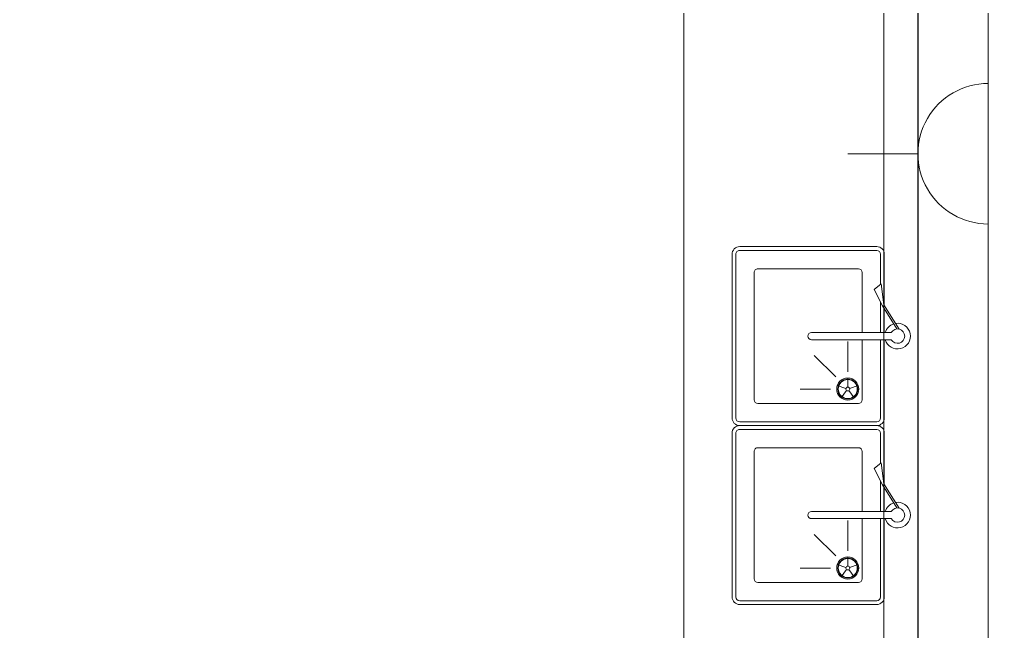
# Model space of a CAD drawing. Header units: metres. Extents: x 75097 to 220762, y -1557923 to -1361206.
# Drawn here: x 197219 to 199813, y -1467982 to -1466376 of the extents above; entities that cross this region are included whole.
import ezdxf

# ---------------------------------------------------------------- set-up
doc = ezdxf.new("R2010")
doc.units = ezdxf.units.M
doc.layers.get('0').update_dxf_attribs({"lineweight": 0})
for name, color, linetype, lineweight in [('A-100 - Copy$0$Medical Equipment and Furniture', 8, 'Continuous', 0), ('A-100 - Copy$0$SANIT', 8, 'Continuous', 0), ('A-100 - Copy$0$Walls', 8, 'Continuous', 0)]:
    doc.layers.add(name, color=color, linetype=linetype, lineweight=lineweight)
doc.layers.add('E-POWR', color=7, linetype='Continuous', lineweight=9, true_color=0x4e7e3e)

# ---------------------------------------------------------------- blocks, each defined once
blk = doc.blocks.new('NORMAL SOCKET')
at = {"layer": 'E-POWR'}
for p, q in [((0, 307.7), (0, 615.4)), ((-307.7, 0), (307.7, 0))]:
    blk.add_line(p, q, dxfattribs=at)
blk.add_ellipse((0, 0), major_axis=(32.8, 305.9), ratio=1, start_param=4.81904, end_param=7.960633, dxfattribs=at)
blk = doc.blocks.new('A-100 - Copy$0$BMED-S-S DROP-IN SINK 45-38')
at = {"layer": 'A-100 - Copy$0$SANIT'}
for p, q in [((-18.3, 4.2), (-81.8, -35.6)), ((-18.7, -1.6), (-79.3, -39.6)), ((-9.4, -16.2), (-9.4, -226.2)), ((9.4, -16.2), (9.4, -226.2)), ((-80.4, -34.7), (-215, -34.7)), ((-135.3, -44.7), (-215, -44.7)), ((-81.8, -35.6), (-136.9, -42.7)), ((-122.2, -61.3), (-136.9, -42.7)), ((-79.3, -39.6), (-122.2, -61.3)), ((215, -34.7), (9.4, -34.7)), ((215, -44.7), (9.4, -44.7)), ((-235, -54.7), (-235, -414.7)), ((-225, -54.7), (-225, -414.7)), ((225, -414.7), (225, -54.7)), ((235, -414.7), (235, -54.7)), ((94, -130.7), (14, -130.7)), ((107.2, -162.5), (50.6, -219.1)), ((139, -175.7), (139, -255.7)), ((-215, -424.7), (215, -424.7)), ((-215, -434.7), (215, -434.7))]:
    blk.add_line(p, q, dxfattribs=at)
at = {"layer": 'A-100 - Copy$0$SANIT', "ltscale": 250}
for p, q in [((-177, -102.7), (-177, -366.7)), ((-9.4, -92.7), (-167, -92.7)), ((167, -92.7), (9.4, -92.7)), ((177, -366.7), (177, -102.7)), ((-167, -376.7), (167, -376.7))]:
    blk.add_line(p, q, dxfattribs=at)
at = {"layer": 'A-100 - Copy$0$SANIT'}
for points in [[(-9.4, -44.7), (-89.5, -44.7)], [(-9.4, -34.7), (-71.6, -34.7)], [(137.5, -126), (130, -103.1)], [(143, -127.8), (162.5, -113.7)], [(134, -130.7), (110, -130.7)], [(137.5, -135.5), (130, -158.3)], [(143, -133.7), (162.5, -147.8)]]:
    blk.add_lwpolyline(points, dxfattribs=at)
for points in [[(139, -159.7, 1), (139, -101.7, 1)], [(139, -135.7, 1), (139, -125.7, 1)]]:
    blk.add_lwpolyline(points, format="xyb", close=True, dxfattribs=at)
for radius in [26, 25]:
    blk.add_circle((139, -130.7), radius, dxfattribs=at)
for centre, radius, start, end in [((0, 0), 33.7, 286.1245, 188.9357), ((0, 0), 18.8, 299.9969, 239.9969), ((0, 0), 33.7, 197.3556, 253.8692), ((-215, -54.7), 20, 90, 180), ((-215, -54.7), 10, 90, 180), ((215, -54.7), 20, 0, 90), ((215, -54.7), 10, 0, 90), ((0, -226.2), 9.38, 179.9969, 359.9969), ((-215, -414.7), 20, 180, 270), ((-215, -414.7), 10, 180, 270), ((215, -414.7), 10, 270, 0), ((215, -414.7), 20, 270, 0)]:
    blk.add_arc(centre, radius, start, end, dxfattribs=at)
at = {"layer": 'A-100 - Copy$0$SANIT', "ltscale": 250}
for centre, start, end in [((-167, -102.7), 90.0094, 180.0094), ((167, -102.7), 0, 90), ((-167, -366.7), 180, 270), ((167, -366.7), 270, 0)]:
    blk.add_arc(centre, 10, start, end, dxfattribs=at)
blk = doc.blocks.new('A-100 - Copy')
at = {"layer": 'A-100 - Copy$0$Medical Equipment and Furniture', "elevation": 0}
blk.add_lwpolyline([(198963.3, -1464852.7), (198963.3, -1469632.7)], dxfattribs=at)
at = {"layer": 'A-100 - Copy$0$Walls', "elevation": 0}
blk.add_lwpolyline([(199763.3, -1464852.7), (199763.3, -1469677.7)], dxfattribs=at)
at = {"layer": 'A-100 - Copy$0$Medical Equipment and Furniture', "rotation": 270}
for p in [(199525, -1467206.9), (199525, -1467676.9)]:
    blk.add_blockref('A-100 - Copy$0$BMED-S-S DROP-IN SINK 45-38', p, dxfattribs=at)

msp = doc.modelspace()

# ---------------------------------------------------------------- linework, layer by layer
at = {"layer": 'E-POWR', "const_width": 3, "elevation": 0}
msp.add_lwpolyline([(195487.6, -1465036.2), (194396.3, -1465036.2), (194396.3, -1469493.1), (197281, -1469493.1), (199578.7, -1469496.5), (199578.7, -1465036.2), (204978.7, -1465036.2), (204978.7, -1469559.1), (209423.4, -1469559.1), (209423.4, -1465157.9), (209423.4, -1465037.3), (206728.8, -1465037.3)], dxfattribs=at)

# ---------------------------------------------------------------- block references
at = {"layer": 'E-POWR', "color": 85, "xscale": -0.6, "yscale": 0.6, "zscale": 0.6, "rotation": 90}
msp.add_blockref('NORMAL SOCKET', (199763.3, -1466727.9, 0), dxfattribs=at)

# ---------------------------------------------------------------- next in the draw order: block references
msp.add_blockref('A-100 - Copy', (0, 0))

# ---------------------------------------------------------------- next in the draw order: linework, layer by layer
at = {"layer": 'E-POWR', "const_width": 3, "elevation": 0}
msp.add_lwpolyline([(194362.9, -1469264), (194473.4, -1469081.4), (199498.1, -1469081.4), (199498.1, -1468875.7), (199578.7, -1468756.5), (199489.1, -1468639.1), (199489.1, -1465744.2), (199576.5, -1465642.7), (199479.5, -1465559.2), (199479.5, -1464375.3), (203048.9, -1464375.3), (203048.9, -1462217.4), (202862.9, -1462082.1), (203043.5, -1461993.2), (203043.5, -1460641.1), (204941.3, -1460641.1)], dxfattribs=at)

doc.saveas('drawing.dxf')
